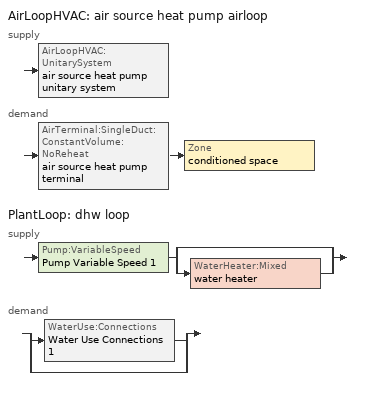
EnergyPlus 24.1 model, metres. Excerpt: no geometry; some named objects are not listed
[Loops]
AirLoopHVAC 'air source heat pump airloop'
 supply: AirLoopHVAC:UnitarySystem 'air source heat pump unitary system'
 demand: AirTerminal:SingleDuct:ConstantVolume:NoReheat 'air source heat pump terminal' > Zone 'conditioned space'
PlantLoop 'dhw loop'
 supply: Pump:VariableSpeed 'Pump Variable Speed 1' > split
  | bypass
  | WaterHeater:Mixed 'water heater'
 demand: split
  | WaterUse:Connections 'Water Use Connections 1'
  | bypass
[ZoneControl:Thermostat]
conditioned space Thermostat: Zone or ZoneList=conditioned space; Control Type Schedule=conditioned space Thermostat Schedule; Control 1=conditioned space temperature setpoint; Temperature Difference Between Cutout And Setpoint {deltaC}=0
[ThermostatSetpoint:DualSetpoint]
conditioned space temperature setpoint: Heating Setpoint Temperature Schedule=heating setpoint; Cooling Setpoint Temperature Schedule=cooling setpoint
[AirTerminal:SingleDuct:ConstantVolume:NoReheat]
air source heat pump terminal: Availability Schedule=Always On Discrete; Maximum Air Flow Rate {m3/s}=1.00383
[Zone equipment]
conditioned space: air source heat pump terminal
[AirLoopHVAC]
air source heat pump airloop: Design Supply Air Flow Rate {m3/s}=1.00383; Design Return Air Flow Fraction of Supply Air Flow=1
[Sizing:System]
air source heat pump airloop: Type of Load to Size On=Sensible; Design Outdoor Air Flow Rate {m3/s}=Autosize; Central Heating Maximum System Air Flow Ratio=0.3; Preheat Design Temperature {C}=7; Preheat Design Humidity Ratio {kgWater/kgDryAir}=0.008; Precool Design Temperature {C}=12.8; Precool Design Humidity Ratio {kgWater/kgDryAir}=0.008; Central Cooling Design Supply Air Temperature {C}=12.8; Central Heating Design Supply Air Temperature {C}=16.7; Type of Zone Sum to Use=NonCoincident; 100% Outdoor Air in Cooling=Yes; 100% Outdoor Air in Heating=Yes; Central Cooling Design Supply Air Humidity Ratio {kgWater/kgDryAir}=0.0085; Central Heating Design Supply Air Humidity Ratio {kgWater/kgDryAir}=0.008; Cooling Supply Air Flow Rate Method=DesignDay; Cooling Supply Air Flow Rate {m3/s}=0; Cooling Supply Air Flow Rate Per Floor Area {m3/s-m2}=0.00996765; Cooling Fraction of Autosized Cooling Supply Air Flow Rate=1; Cooling Supply Air Flow Rate Per Unit Cooling Capacity {m3/s-W}=3.94755e-05; Heating Supply Air Flow Rate Method=DesignDay; Heating Supply Air Flow Rate {m3/s}=0; Heating Supply Air Flow Rate Per Floor Area {m3/s-m2}=0.00996765; Heating Fraction of Autosized Heating Supply Air Flow Rate=1; Heating Fraction of Autosized Cooling Supply Air Flow Rate=1; Heating Supply Air Flow Rate Per Unit Heating Capacity {m3/s-W}=3.15882e-05; System Outdoor Air Method=ZoneSum; Zone Maximum Outdoor Air Fraction=1; Cooling Design Capacity Method=CoolingDesignCapacity; Cooling Design Capacity {W}=Autosize; Cooling Design Capacity Per Floor Area {W/m2}=234.7; Fraction of Autosized Cooling Design Capacity=1; Heating Design Capacity Method=HeatingDesignCapacity; Heating Design Capacity {W}=Autosize; Heating Design Capacity Per Floor Area {W/m2}=157; Fraction of Autosized Heating Design Capacity=1; Central Cooling Capacity Control Method=OnOff; Occupant Diversity=Autosize
[AvailabilityManager:Scheduled]
air source heat pump airloop Availability Manager: Schedule=Always On Discrete
[AirLoopHVAC:UnitarySystem]
air source heat pump unitary system: Control Type=Load; Controlling Zone or Thermostat Location=conditioned space; Dehumidification Control Type=None; Availability Schedule=Always On Discrete; Supply Fan=air source heat pump supply fan; Fan Placement=BlowThrough; Supply Air Fan Operating Mode Schedule=air source heat pump auto fan schedule; Heating Coil=air source heat pump htg coil; DX Heating Coil Sizing Ratio=1; Cooling Coil=air source heat pump clg coil; Use DOAS DX Cooling Coil=No; Minimum Supply Air Temperature {C}=2; Latent Load Control=SensibleOnlyLoadControl; Supplemental Heating Coil=air source heat pump backup htg coil; Cooling Supply Air Flow Rate Method=SupplyAirFlowRate; Cooling Supply Air Flow Rate {m3/s}=1.00383; Heating Supply Air Flow Rate Method=SupplyAirFlowRate; Heating Supply Air Flow Rate {m3/s}=0.880654; No Load Supply Air Flow Rate Method=SupplyAirFlowRate; No Load Supply Air Flow Rate {m3/s}=0; No Load Supply Air Flow Rate Control Set To Low Speed=Yes; Maximum Supply Air Temperature {C}=93.3333; Maximum Outdoor Dry-Bulb Temperature for Supplemental Heater Operation {C}=4.44444; Ancillary On-Cycle Electric Power {W}=0; Ancillary Off-Cycle Electric Power {W}=0
[Fan:SystemModel]
air source heat pump supply fan: Availability Schedule=Always On Discrete; Design Maximum Air Flow Rate {m3/s}=1.00383; Speed Control Method=Discrete; Electric Power Minimum Flow Rate Fraction=0.2; Design Pressure Rise {Pa}=794.58; Motor Efficiency=1; Motor In Air Stream Fraction=1; Design Electric Power Consumption {W}=Autosize; Design Power Sizing Method=TotalEfficiencyAndPressure; Electric Power Per Unit Flow Rate {W/(m3/s)}=840; Electric Power Per Unit Flow Rate Per Unit Pressure {W/((m3/s)-Pa)}=1.66667; Fan Total Efficiency=0.75; Motor Loss Radiative Fraction=0; Number of Speeds=2; Speed Flow Fraction 1=0.87729; Speed Electric Power Fraction 1=0.6752; Speed Flow Fraction 2=1; Speed Electric Power Fraction 2=1
[Coil:Heating:DX:SingleSpeed]
air source heat pump htg coil: Availability Schedule=Always On Discrete; Gross Rated Heating Capacity {W}=20564.2; Gross Rated Heating COP {W/W}=3.776475; Rated Air Flow Rate {m3/s}=1.08415; Rated Supply Fan Power Per Volume Flow Rate 2017 {W/(m3/s)}=773.3; Rated Supply Fan Power Per Volume Flow Rate 2023 {W/(m3/s)}=934.4; Heating Capacity Function of Temperature Curve=Heat-CAP-fT1; Heating Capacity Function of Flow Fraction Curve=Heat-CAP-fFF1; Energy Input Ratio Function of Temperature Curve=Heat-EIR-fT1; Energy Input Ratio Function of Flow Fraction Curve=Heat-EIR-fFF1; Part Load Fraction Correlation Curve=Heat-PLF-fPLR1; Defrost Energy Input Ratio Function of Temperature Curve=Defrosteir; Minimum Outdoor Dry-Bulb Temperature for Compressor Operation {C}=-17.7778; Maximum Outdoor Dry-Bulb Temperature for Defrost Operation {C}=4.44444; Crankcase Heater Capacity {W}=50; Maximum Outdoor Dry-Bulb Temperature for Crankcase Heater Operation {C}=10; Defrost Strategy=ReverseCycle; Defrost Control=Timed; Defrost Time Period Fraction=0.166667; Resistive Defrost Heater Capacity {W}=2000
[Coil:Cooling:DX:SingleSpeed]
air source heat pump clg coil: Availability Schedule=Always On Discrete; Gross Rated Total Cooling Capacity {W}=21540; Gross Rated Sensible Heat Ratio=0.730032; Gross Rated Cooling COP {W/W}=4.3086; Rated Air Flow Rate {m3/s}=1.11265; Rated Evaporator Fan Power Per Volume Flow Rate 2017 {W/(m3/s)}=773.3; Rated Evaporator Fan Power Per Volume Flow Rate 2023 {W/(m3/s)}=934.4; Total Cooling Capacity Function of Temperature Curve=Cool-CAP-fT1; Total Cooling Capacity Function of Flow Fraction Curve=Cool-CAP-fFF1; Energy Input Ratio Function of Temperature Curve=Cool-EIR-fT1; Energy Input Ratio Function of Flow Fraction Curve=Cool-EIR-fFF1; Part Load Fraction Correlation Curve=Cool-PLF-fPLR1; Minimum Outdoor Dry-Bulb Temperature for Compressor Operation {C}=-25; Nominal Time for Condensate Removal to Begin {s}=1000; Ratio of Initial Moisture Evaporation Rate and Steady State Latent Capacity=1.5; Maximum Cycling Rate {cycles/hr}=3; Latent Capacity Time Constant {s}=45; Condenser Type=AirCooled; Evaporative Condenser Effectiveness=0.9; Evaporative Condenser Air Flow Rate {m3/s}=Autosize; Evaporative Condenser Pump Rated Power Consumption {W}=Autosize; Crankcase Heater Capacity {W}=50; Maximum Outdoor Dry-Bulb Temperature for Crankcase Heater Operation {C}=10; Basin Heater Capacity {W/K}=0; Basin Heater Setpoint Temperature {C}=2
[Coil:Heating:Electric]
air source heat pump backup htg coil: Availability Schedule=Always On Discrete; Efficiency=1; Nominal Capacity {W}=17351.9
[PlantLoop]
dhw loop: Fluid Type=Water; Plant Equipment Operation Scheme=dhw loop Operation Schemes; Maximum Loop Temperature {C}=100; Minimum Loop Temperature {C}=0; Maximum Loop Flow Rate {m3/s}=0.01; Minimum Loop Flow Rate {m3/s}=0; Plant Loop Volume {m3}=0.003; Load Distribution Scheme=Optimal; Plant Loop Demand Calculation Scheme=SingleSetpoint; Common Pipe Simulation=None
[Sizing:Plant]
dhw loop: Loop Type=Heating; Design Loop Exit Temperature {C}=52.6667; Loop Design Temperature Difference {deltaC}=5.55556; Sizing Option=NonCoincident; Zone Timesteps in Averaging Window=1; Coincident Sizing Factor Mode=None
[Pump:VariableSpeed]
Pump Variable Speed 1: Design Maximum Flow Rate {m3/s}=0.01; Design Pump Head {Pa}=1; Design Power Consumption {W}=0; Motor Efficiency=1; Fraction of Motor Inefficiencies to Fluid Stream=0; Coefficient 1 of the Part Load Performance Curve=0; Coefficient 2 of the Part Load Performance Curve=1; Coefficient 3 of the Part Load Performance Curve=0; Coefficient 4 of the Part Load Performance Curve=0; Design Minimum Flow Rate {m3/s}=0; Pump Control Type=Intermittent; Skin Loss Radiative Fraction=0.5; Design Power Sizing Method=PowerPerFlowPerPressure; Design Electric Power per Unit Flow Rate {W/(m3/s)}=348701.1; Design Shaft Power per Unit Flow Rate per Unit Head {W/((m3/s)-Pa)}=1.28205; Design Minimum Flow Rate Fraction=0
[WaterHeater:Mixed]
water heater: Tank Volume {m3}=0.170344; Setpoint Temperature Schedule=water heater setpoint; Deadband Temperature Difference {deltaC}=2; Maximum Temperature Limit {C}=99; Heater Control Type=Cycle; Heater Maximum Capacity {W}=5500.06; Heater Minimum Capacity {W}=0; Heater Ignition Minimum Flow Rate {m3/s}=0; Heater Ignition Delay {s}=0; Heater Fuel Type=Electricity; Heater Thermal Efficiency=1; Off Cycle Parasitic Fuel Consumption Rate {W}=0; Off Cycle Parasitic Fuel Type=Electricity; Off Cycle Parasitic Heat Fraction to Tank=0; On Cycle Parasitic Fuel Consumption Rate {W}=0; On Cycle Parasitic Fuel Type=Electricity; On Cycle Parasitic Heat Fraction to Tank=0; Ambient Temperature Indicator=Zone; Ambient Temperature Zone=garage; Off Cycle Loss Coefficient to Ambient Temperature {W/K}=1.16351; Off Cycle Loss Fraction to Zone=1; On Cycle Loss Coefficient to Ambient Temperature {W/K}=1.16351; On Cycle Loss Fraction to Zone=1; Use Side Effectiveness=1; Source Side Effectiveness=1; Use Side Design Flow Rate {m3/s}=Autosize; Source Side Design Flow Rate {m3/s}=Autosize; Indirect Water Heating Recovery Time {hr}=1.5; Source Side Flow Control Mode=IndirectHeatPrimarySetpoint
[WaterHeater:Sizing]
water heater: Design Mode=PeakDraw; Time Storage Can Meet Peak Draw {hr}=0.538503; Time for Tank Recovery {hr}=0; Nominal Tank Volume for Autosizing Plant Connections {m3}=1
[SetpointManager:Scheduled]
Setpoint Manager Scheduled 1: Control Variable=Temperature; Schedule=dhw temp
[WaterUse:Connections]
Water Use Connections 1: Drain Water Heat Exchanger Type=None; Drain Water Heat Exchanger Destination=Plant; Water Use Equipment Name 1=dhw fixtures; Water Use Equipment Name 2=dhw distribution waste; Water Use Equipment Name 3=clothes washer; Water Use Equipment Name 4=dishwasher
[WaterUse:Equipment]
Name | Peak Flow Rate {m3/s} | Flow Rate Fraction Schedule | Target Temperature Schedule
dhw fixtures | 1.36746e-05 | hot_water_fixtures | mixed water temperature schedule
dhw distribution waste | 4.91519e-06 | hot_water_fixtures | mixed water temperature schedule
clothes washer | 1.29151e-06 | hot_water_clothes_washer
dishwasher | 3.50766e-06 | hot_water_dishwasher
[PlantEquipmentOperationSchemes]
dhw loop Operation Schemes: Control Scheme Object Type 1=PlantEquipmentOperation:HeatingLoad; Control Scheme Name 1=dhw loop Heating Operation Scheme; Control Scheme Schedule Name 1=Always On Discrete
[PlantEquipmentOperation:HeatingLoad]
dhw loop Heating Operation Scheme: Load Range Lower Limit 1 {W}=0; Load Range Upper Limit 1 {W}=1000000000; Range Equipment List Name 1=dhw loop Heating Equipment List
[PlantEquipmentList]
dhw loop Heating Equipment List: WaterHeater:Mixed, water heater
[EnergyManagementSystem:GlobalVariable]
air_source_heat_pump_airloop_0_DuctImbalLkExhFanEquivCond
air_source_heat_pump_airloop_0_DuctImbalLkExhFanEquivDZ
air_source_heat_pump_airloop_0_DuctImbalLkSupFanEquivCond
air_source_heat_pump_airloop_0_DuctImbalLkSupFanEquivDZ
air_source_heat_pump_airloop_0_DZ_T
air_source_heat_pump_airloop_0_DZ_W
air_source_heat_pump_airloop_0_RetCondToDZ
air_source_heat_pump_airloop_0_RetCondToRP
air_source_heat_pump_airloop_0_RetLatLkToRP
air_source_heat_pump_airloop_0_RetSensLkToRP
air_source_heat_pump_airloop_0_SupCondToDZ
air_source_heat_pump_airloop_0_SupCondToLv
air_source_heat_pump_airloop_0_SupLatLkToCond
air_source_heat_pump_airloop_0_SupLatLkToDZ
air_source_heat_pump_airloop_0_SupSensLkToCond
air_source_heat_pump_airloop_0_SupSensLkToDZ
air_source_heat_pump_airloop_0_ZoneMixCondToDZ
air_source_heat_pump_airloop_0_ZoneMixDZToCond
air_source_heat_pump_airloop_AH_MFR
air_source_heat_pump_airloop_AH_Tout
air_source_heat_pump_airloop_AH_VFR
air_source_heat_pump_airloop_AH_Wout
air_source_heat_pump_airloop_Fan_RTF
air_source_heat_pump_airloop_RA_T
air_source_heat_pump_airloop_Ra_W
infil_program_Qfan
infil_program_Qinf
natural_vent_program_Qnv
natural_vent_program_Qwhf
[EnergyManagementSystem:InternalVariable]
air_source_heat_pump_airloop_max_sup_fan_mfr: Internal Data Index Key=air source heat pump supply fan; Internal Data Type=Fan Maximum Mass Flow Rate
[EnergyManagementSystem:Sensor]
Name | Output:Variable or Output:Meter Index Key | Output:Variable or Output:Meter
air_source_heat_pump_airloop_AH_MFR_s | Node 6 | System Node Mass Flow Rate
air_source_heat_pump_airloop_AH_Tout_s | Node 6 | System Node Temperature
air_source_heat_pump_airloop_AH_VFR_s | Node 6 | System Node Current Density Volume Flow Rate
air_source_heat_pump_airloop_AH_Wout_s | Node 6 | System Node Humidity Ratio
air_source_heat_pump_airloop_Fan_RTF_s | air source heat pump supply fan | Fan Runtime Fraction Speed 1
air_source_heat_pump_airloop_Fan_RTF_s_1 | air source heat pump supply fan | Fan Runtime Fraction Speed 2
air_source_heat_pump_airloop_RA_T_s | Node 9 | System Node Temperature
air_source_heat_pump_airloop_Ra_W_s | Node 9 | System Node Humidity Ratio
air_source_heat_pump_backup_htg_coil_s | air source heat pump backup htg coil | Heating Coil Heating Energy
air_source_heat_pump_clg_coil_s | air source heat pump clg coil | Cooling Coil Total Cooling Energy
air_source_heat_pump_htg_coil_s | air source heat pump htg coil | Heating Coil Heating Energy
air_source_heat_pump_supply_fan_s | air source heat pump supply fan | Fan Electricity Energy
clg_load_cond |  | Cooling:EnergyTransfer:Zone:CONDITIONED SPACE
clg_load_duct |  | Cooling:EnergyTransfer:Zone:AIR SOURCE HEAT PUMP AIRLOOP RET AIR ZONE
clg_sp_s | cooling setpoint | Schedule Value
clothes_dryer_exhaust_0_sch_s | clothes_dryer | Schedule Value
conditioned_space_clg_unmet_s | conditioned space | Zone Cooling Setpoint Not Met Time
conditioned_space_htg_unmet_s | conditioned space | Zone Heating Setpoint Not Met Time
cool_season | cooling season schedule | Schedule Value
fridge_tin_s; tin_s | conditioned space | Zone Mean Air Temperature
htg_load_cond |  | Heating:EnergyTransfer:Zone:CONDITIONED SPACE
htg_load_duct |  | Heating:EnergyTransfer:Zone:AIR SOURCE HEAT PUMP AIRLOOP RET AIR ZONE
htg_sp_s | heating setpoint | Schedule Value
mech_vent_bath_fan_0_sch_s | mech vent bath fan 0 schedule | Schedule Value
mech_vent_range_fan_0_sch_s | mech vent range fan 0 schedule | Schedule Value
natural_vent_s | natural vent schedule | Schedule Value
out_pb_s |  | Site Outdoor Air Barometric Pressure
out_wt_s |  | Site Outdoor Air Humidity Ratio
site_vw_s |  | Site Wind Speed
tout_s | conditioned space | Zone Outdoor Air Drybulb Temperature
water_heater_energy | water heater | Water Heater Electricity Rate
water_heater_off_cycle_parasitic | water heater | Water Heater Off Cycle Parasitic Electricity Rate
water_heater_on_cycle_parasitic | water heater | Water Heater On Cycle Parasitic Electricity Rate
win_s | conditioned space | Zone Air Humidity Ratio
[EnergyManagementSystem:Actuator]
Name | Actuated Component Unique | Actuated Component Type | Actuated Component Control Type
air_source_heat_pump_airloop_0_RetCondToDZ_equip_act | air_source_heat_pump_airloop_0_RetCondToDZ equip | OtherEquipment | Power Level
air_source_heat_pump_airloop_0_RetCondToRP_equip_act | air_source_heat_pump_airloop_0_RetCondToRP equip | OtherEquipment | Power Level
air_source_heat_pump_airloop_0_RetLatLkToRP_equip_act | air_source_heat_pump_airloop_0_RetLatLkToRP equip | OtherEquipment | Power Level
air_source_heat_pump_airloop_0_RetSensLkToRP_equip_act | air_source_heat_pump_airloop_0_RetSensLkToRP equip | OtherEquipment | Power Level
air_source_heat_pump_airloop_0_SupCondToDZ_equip_act | air_source_heat_pump_airloop_0_SupCondToDZ equip | OtherEquipment | Power Level
air_source_heat_pump_airloop_0_SupCondToLv_equip_act | air_source_heat_pump_airloop_0_SupCondToLv equip | OtherEquipment | Power Level
air_source_heat_pump_airloop_0_SupLatLkToCond_equip_act | air_source_heat_pump_airloop_0_SupLatLkToCond equip | OtherEquipment | Power Level
air_source_heat_pump_airloop_0_SupLatLkToDZ_equip_act | air_source_heat_pump_airloop_0_SupLatLkToDZ equip | OtherEquipment | Power Level
air_source_heat_pump_airloop_0_SupSensLkToCond_equip_act | air_source_heat_pump_airloop_0_SupSensLkToCond equip | OtherEquipment | Power Level
air_source_heat_pump_airloop_0_SupSensLkToDZ_equip_act | air_source_heat_pump_airloop_0_SupSensLkToDZ equip | OtherEquipment | Power Level
air_source_heat_pump_airloop_0_ZoneMixCondToDZ_mix_act | air_source_heat_pump_airloop_0_ZoneMixCondToDZ mix | ZoneMixing | Air Exchange Flow Rate
air_source_heat_pump_airloop_0_ZoneMixDZToCond_mix_act | air_source_heat_pump_airloop_0_ZoneMixDZToCond mix | ZoneMixing | Air Exchange Flow Rate
attic_vented_1_duct_leakage_imbalance_infil_flow_act | attic_vented 1 duct leakage imbalance infil flow | Zone Infiltration | Air Exchange Flow Rate
fridge_schedule_act | fridge schedule | Schedule:Constant | Schedule Value
infil_flow_act | infil flow | Zone Infiltration | Air Exchange Flow Rate
mech_vent_house_fan_cfis_act | mech vent house fan cfis | ElectricEquipment | Electricity Rate
mech_vent_house_fan_latent_load_equip_act | mech vent house fan latent load equip | OtherEquipment | Power Level
mech_vent_house_fan_sensible_load_equip_act | mech vent house fan sensible load equip | OtherEquipment | Power Level
natural_vent_flow_act | natural vent flow | Zone Infiltration | Air Exchange Flow Rate
water_heater_ec_adj_act | water heater energy adjustment1 | OtherEquipment | Power Level
whole_house_fan_act | whole house fan | ElectricEquipment | Electricity Rate
whole_house_fan_flow_act | whole house fan flow | Zone Infiltration | Air Exchange Flow Rate
whole_house_fan_mix_act | whole house fan mix | ZoneMixing | Air Exchange Flow Rate
[EnergyManagementSystem:Program]
air_source_heat_pump_airloop_0_duct_program: Set air_source_heat_pump_airloop_AH_MFR = air_source_heat_pump_airloop_AH_MFR_s; Set air_source_heat_pump_airloop_Fan_RTF = 0; Set air_source_heat_pump_airloop_Fan_RTF = air_source_heat_pump_airloop_Fan_RTF + air_source_heat_pump_airloop_Fan_RTF_s; Set air_source_heat_pump_airloop_Fan_RTF = air_source_heat_pump_airloop_Fan_RTF + air_source_heat_pump_airloop_Fan_RTF_s_1; Set air_source_heat_pump_airloop_AH_VFR = air_source_heat_pump_airloop_AH_VFR_s; Set air_source_heat_pump_airloop_AH_Tout = air_source_heat_pump_airloop_AH_Tout_s; Set air_source_heat_pump_airloop_AH_Wout = air_source_heat_pump_airloop_AH_Wout_s; Set air_source_heat_pump_airloop_RA_T = air_source_heat_pump_airloop_RA_T_s; Set air_source_heat_pump_airloop_Ra_W = air_source_heat_pump_airloop_Ra_W_s; Set air_source_heat_pump_airloop_0_DZ_T = air_source_heat_pump_airloop_0_DZ_T_s; Set air_source_heat_pump_airloop_0_DZ_W = air_source_heat_pump_airloop_0_DZ_W_s; Run air_source_heat_pump_airloop_0_duct_subroutine; Set air_source_heat_pump_airloop_0_SupSensLkToCond_equip_act = air_source_heat_pump_airloop_0_SupSensLkToCond; Set air_source_heat_pump_airloop_0_SupLatLkToCond_equip_act = air_source_heat_pump_airloop_0_SupLatLkToCond; Set air_source_heat_pump_airloop_0_SupCondToLv_equip_act = air_source_heat_pump_airloop_0_SupCondToLv; Set air_source_heat_pump_airloop_0_RetSensLkToRP_equip_act = air_source_heat_pump_airloop_0_RetSensLkToRP; Set air_source_heat_pump_airloop_0_RetLatLkToRP_equip_act = air_source_heat_pump_airloop_0_RetLatLkToRP; Set air_source_heat_pump_airloop_0_RetCondToRP_equip_act = air_source_heat_pump_airloop_0_RetCondToRP; Set air_source_heat_pump_airloop_0_RetCondToDZ_equip_act = air_source_heat_pump_airloop_0_RetCondToDZ; Set air_source_heat_pump_airloop_0_SupCondToDZ_equip_act = air_source_heat_pump_airloop_0_SupCondToDZ; Set air_source_heat_pump_airloop_0_SupSensLkToDZ_equip_act = air_source_heat_pump_airloop_0_SupSensLkToDZ; Set air_source_heat_pump_airloop_0_SupLatLkToDZ_equip_act = air_source_heat_pump_airloop_0_SupLatLkToDZ; Set air_source_heat_pump_airloop_0_ZoneMixDZToCond_mix_act = air_source_heat_pump_airloop_0_ZoneMixDZToCond; Set air_source_heat_pump_airloop_0_ZoneMixCondToDZ_mix_act = air_source_heat_pump_airloop_0_ZoneMixCondToDZ
air_source_heat_pump_supply_fan_disaggregate_program: Set air_source_heat_pump_supply_fan_clg = 0; Set air_source_heat_pump_supply_fan_primary_htg = 0; Set air_source_heat_pump_supply_fan_backup_htg = 0; If air_source_heat_pump_clg_coil_s > 0; Set air_source_heat_pump_supply_fan_clg = air_source_heat_pump_supply_fan_s; ElseIf air_source_heat_pump_htg_coil_s > 0 && (air_source_heat_pump_backup_htg_coil_s > 0); Set air_source_heat_pump_supply_fan_primary_htg = air_source_heat_pump_supply_fan_s * air_source_heat_pump_htg_coil_s / (air_source_heat_pump_htg_coil_s + air_source_heat_pump_backup_htg_coil_s); Set air_source_heat_pump_supply_fan_backup_htg = air_source_heat_pump_supply_fan_s * air_source_heat_pump_backup_htg_coil_s / (air_source_heat_pump_htg_coil_s + air_source_heat_pump_backup_htg_coil_s); ElseIf air_source_heat_pump_htg_coil_s > 0; Set air_source_heat_pump_supply_fan_primary_htg = air_source_heat_pump_supply_fan_s; Else; Set air_source_heat_pump_supply_fan_backup_htg = air_source_heat_pump_supply_fan_s; EndIf
attic_vented_1_duct_leakage_imbalance_infil_program: Set Qducts = 0; Set Qducts = Qducts - air_source_heat_pump_airloop_0_DuctImbalLkSupFanEquivDZ; Set Qducts = Qducts + air_source_heat_pump_airloop_0_DuctImbalLkExhFanEquivDZ; Set attic_vented_1_duct_leakage_imbalance_infil_flow_act = (@Abs(Qducts))
fridge_schedule_program: Set Tin = fridge_tin_s*(9.0/5.0)+32.0; Set fridge_schedule_act = 0; If (Hour == 0); Set fridge_schedule_act = (-0.487+0.019*Tin); ElseIf (Hour == 1); Set fridge_schedule_act = (-0.34+0.016*Tin); ElseIf (Hour == 2); Set fridge_schedule_act = (-0.37+0.017*Tin); ElseIf (Hour == 3); Set fridge_schedule_act = (-0.361+0.016*Tin); ElseIf (Hour == 4); Set fridge_schedule_act = (-0.515+0.018*Tin); ElseIf (Hour == 5); Set fridge_schedule_act = (-0.684+0.021*Tin); ElseIf (Hour == 6); Set fridge_schedule_act = (-0.471+0.019*Tin); ElseIf (Hour == 7); Set fridge_schedule_act = (-0.159+0.015*Tin); ElseIf (Hour == 8); Set fridge_schedule_act = (-0.079+0.015*Tin); ElseIf (Hour == 9); Set fridge_schedule_act = (-0.417+0.019*Tin); ElseIf (Hour == 10); Set fridge_schedule_act = (-0.411+0.018*Tin); ElseIf (Hour == 11); Set fridge_schedule_act = (-0.386+0.018*Tin); ElseIf (Hour == 12); Set fridge_schedule_act = (-0.24+0.016*Tin); ElseIf (Hour == 13); Set fridge_schedule_act = (-0.314+0.017*Tin); ElseIf (Hour == 14); Set fridge_schedule_act = (-0.16+0.015*Tin); ElseIf (Hour == 15); Set fridge_schedule_act = (-0.121+0.015*Tin); ElseIf (Hour == 16); Set fridge_schedule_act = (-0.469+0.02*Tin); ElseIf (Hour == 17); Set fridge_schedule_act = (-0.412+0.02*Tin); ElseIf (Hour == 18); Set fridge_schedule_act = (-0.091+0.017*Tin); ElseIf (Hour == 19); Set fridge_schedule_act = (0.077+0.014*Tin); ElseIf (Hour == 20); Set fridge_schedule_act = (-0.118+0.016*Tin); ElseIf (Hour == 21); Set fridge_schedule_act = (-0.247+0.017*Tin); ElseIf (Hour == 22); Set fridge_schedule_act = (-0.445+0.019*Tin); ElseIf (Hour == 23); Set fridge_schedule_act = (-0.544+0.02*Tin); EndIf
infil_program: Set p_m = 0.14; Set p_s = 0.22; Set s_m = 270; Set s_s = 370; Set z_m = 9.99744; Set z_s = 4.8768; Set f_t = (((s_m/z_m)^p_m)*((z_s/s_s)^p_s)); Set Tdiff = tin_s-tout_s; Set dT = @Abs Tdiff; Set c = 0.1615; Set Cs = 0.0883; Set Cw = 0.1615; Set n = 0.65; Set sft = (f_t*0.5); Set temp1 = ((c*Cw)*((sft*site_vw_s)^(2*n)))^2; Set Qinf = (((c*Cs*(dT^n))^2)+temp1)^0.5; Set Qinf = (@Max Qinf 0); Set mech_vent_house_fan_sensible_load_equip_act = 0.0; Set mech_vent_house_fan_latent_load_equip_act = 0.0; Set OASupInPb = out_pb_s; Set OASupInTemp = tout_s; Set OASupInW = out_wt_s; Set OASupRho = (@RhoAirFnPbTdbW OASupInPb OASupInTemp OASupInW); Set OASupCp = (@CpAirFnW OASupInW); Set OASupInEnth = (@HFnTdbW OASupInTemp OASupInW); Set ZoneTemp = tin_s; Set ZoneW = win_s; Set ZoneCp = (@CpAirFnW ZoneW); Set ZoneAirEnth = (@HFnTdbW ZoneTemp ZoneW); Set mech_vent_house_fan_cfis_act = 0.0; Set QWHV_cfis_sup = 0.0; Set QWHV_cfis_suppl_sup = 0.0; Set QWHV_cfis_suppl_exh = 0.0; Set Qrange = 0; Set Qrange = Qrange + 0.04719 * mech_vent_range_fan_0_sch_s; Set Qbath = 0; Set Qbath = Qbath + 0.04719 * mech_vent_bath_fan_0_sch_s; Set Qdryer = 0; Set Qdryer = Qdryer + 0.07639 * clothes_dryer_exhaust_0_sch_s; Set QWHV_sup = 0.0; Set QWHV_exh = 0.0; Set Qsupply = QWHV_sup + QWHV_cfis_sup + QWHV_cfis_suppl_sup; Set Qexhaust = Qrange + Qbath + Qdryer + QWHV_exh + QWHV_cfis_suppl_exh; Set Qfan = (@Max Qexhaust Qsupply); Set Qducts = 0; Set Qducts = Qducts - air_source_heat_pump_airloop_0_DuctImbalLkSupFanEquivCond; Set Qducts = Qducts + air_source_heat_pump_airloop_0_DuctImbalLkExhFanEquivCond; If Qducts < 0; Set Qsupply = Qsupply - Qducts; Else; Set Qexhaust = Qexhaust + Qducts; EndIf; Set Qfan_with_ducts = (@Max Qexhaust Qsupply); Set Qimb = (@Abs (Qsupply - Qexhaust)); If Qinf + Qimb > 0; Set Qtot = Qfan_with_ducts + (Qinf^2) / (Qinf + Qimb); Else; Set Qtot = Qfan_with_ducts; EndIf; Set Qinf_adj = Qtot - Qfan; Set infil_flow_act = Qinf_adj; Set infil_program_Qinf = Qinf_adj; Set infil_program_Qfan = Qfan; Set Qload = Qfan; Set Effectiveness_Sens = 0.0; Set Effectiveness_Lat = 0.0; Set Fan_MFR = Qload * OASupRho; Set ZoneInEnth = OASupInEnth; Set ZoneInTemp = OASupInTemp; Set FanTotalToCond = Fan_MFR * (ZoneInEnth - ZoneAirEnth); Set FanSensToCond = Fan_MFR * ZoneCp * (ZoneInTemp - ZoneTemp); Set FanLatToCond = FanTotalToCond - FanSensToCond; Set mech_vent_house_fan_sensible_load_equip_act = mech_vent_house_fan_sensible_load_equip_act + FanSensToCond; Set mech_vent_house_fan_latent_load_equip_act = mech_vent_house_fan_latent_load_equip_act + FanLatToCond
natural_vent_program: Set Tin = tin_s; Set Tout = tout_s; Set Wout = out_wt_s; Set Pbar = out_pb_s; Set Phiout = (@RhFnTdbWPb Tout Wout Pbar); Set MaxHR = 0.0115; Set Tnvsp = (htg_sp_s + clg_sp_s) / 2; Set NVavail = natural_vent_s; Set ClgSsnAvail = cool_season; Set Qnv = 0; Set Qwhf = 0; Set whole_house_fan_mix_act = 0; Set whole_house_fan_act = 0; If ((Wout < MaxHR) && (Tin > Tout) && (Tin > Tnvsp) && (ClgSsnAvail > 0)); Set WHF_Flow = 0; Set Adj = (Tin-Tnvsp)/(Tin-Tout); Set Adj = (@Min Adj 1); Set Adj = (@Max Adj 0); If (WHF_Flow > 0); Set Qwhf = WHF_Flow*Adj; Set whole_house_fan_mix_act = WHF_Flow*Adj; Set WHF_W = 0; Set whole_house_fan_act = WHF_W*Adj; ElseIf (NVavail > 0); Set NVArea = 9445.061884032002; Set Cs = 0.00017937135914540493; Set Cw = 8.70903777141566e-05; Set Tdiff = Tin-Tout; Set dT = (@Abs Tdiff); Set Vwind = site_vw_s; Set SGNV = NVArea*Adj*((((Cs*dT)+(Cw*(Vwind^2)))^0.5)/1000); Set MaxNV = 2.7423292766208007; Set Qnv = (@Min SGNV MaxNV); EndIf; EndIf; Set natural_vent_flow_act = Qnv; Set whole_house_fan_flow_act = Qwhf; Set natural_vent_program_Qnv = Qnv; Set natural_vent_program_Qwhf = Qwhf
total_airflows_program: Set total_infil_flow_rate = 0; Set total_mechvent_flow_rate = 0; Set total_natvent_flow_rate = 0; Set total_whf_flow_rate = 0; Set total_infil_flow_rate = total_infil_flow_rate + (infil_program_Qinf * 1); Set total_mechvent_flow_rate = total_mechvent_flow_rate + (infil_program_Qfan * 1); Set total_natvent_flow_rate = total_natvent_flow_rate + (natural_vent_program_Qnv * 1); Set total_whf_flow_rate = total_whf_flow_rate + (natural_vent_program_Qwhf * 1)
total_loads_program: Set loads_htg_tot = 0; Set loads_clg_tot = 0; If htg_load_cond > 0; Set loads_htg_tot = loads_htg_tot + (htg_load_cond - clg_load_cond) * 1.0; Set loads_htg_tot = loads_htg_tot + (htg_load_duct - clg_load_duct) * 1.0; EndIf; Set loads_htg_tot = (@Max loads_htg_tot 0); If clg_load_cond > 0; Set loads_clg_tot = loads_clg_tot + (clg_load_cond - htg_load_cond) * 1.0; Set loads_clg_tot = loads_clg_tot + (clg_load_duct - htg_load_duct) * 1.0; EndIf; Set loads_clg_tot = (@Max loads_clg_tot 0)
unmet_hours_program: Set htg_unmet_hours = 0; Set clg_unmet_hours = 0; Set unit_htg_unmet_hours = 0; If ((DayOfYear >= 305) || (DayOfYear <= 151)); Set unit_htg_unmet_hours = unit_htg_unmet_hours + conditioned_space_htg_unmet_s; If unit_htg_unmet_hours > htg_unmet_hours; Set htg_unmet_hours = unit_htg_unmet_hours; EndIf; EndIf; Set unit_clg_unmet_hours = 0; If ((DayOfYear >= 91) && (DayOfYear <= 334)); Set unit_clg_unmet_hours = unit_clg_unmet_hours + conditioned_space_clg_unmet_s; If unit_clg_unmet_hours > clg_unmet_hours; Set clg_unmet_hours = unit_clg_unmet_hours; EndIf; EndIf
water_heater_EC_adj: If WarmupFlag == 0; Set dhw_e_cons = water_heater_energy + water_heater_on_cycle_parasitic + water_heater_off_cycle_parasitic; Set water_heater_ec_adj_act = 0.0 * dhw_e_cons / 1; EndIf
[EnergyManagementSystem:Subroutine]
air_source_heat_pump_airloop_0_duct_subroutine: Set AH_MFR = air_source_heat_pump_airloop_AH_MFR / 1; If AH_MFR > 0; Set AH_Tout = air_source_heat_pump_airloop_AH_Tout; Set AH_Wout = air_source_heat_pump_airloop_AH_Wout; Set RA_T = air_source_heat_pump_airloop_RA_T; Set RA_W = air_source_heat_pump_airloop_Ra_W; Set Fan_RTF = air_source_heat_pump_airloop_Fan_RTF; Set DZ_T = air_source_heat_pump_airloop_0_DZ_T; Set DZ_W = air_source_heat_pump_airloop_0_DZ_W; Set AH_VFR = air_source_heat_pump_airloop_AH_VFR / 1; Set h_SA = (@HFnTdbW AH_Tout AH_Wout); Set h_RA = (@HFnTdbW RA_T RA_W); Set h_fg = (@HfgAirFnWTdb AH_Wout AH_Tout); Set h_DZ = (@HFnTdbW DZ_T DZ_W); Set air_cp = 1006.0; Set f_sup = 0.2; Set f_ret = 0.1; Set sup_lk_mfr = f_sup * AH_MFR; Set ret_lk_mfr = f_ret * AH_MFR; Set SupTotLkToCond = sup_lk_mfr*(h_RA - h_SA); Set SupLatLkToCond = sup_lk_mfr*h_fg*(RA_W-AH_Wout); Set SupSensLkToCond = SupTotLkToCond-SupLatLkToCond; Set supply_ua = 33.539; Set eTm = 0-((Fan_RTF/(AH_MFR*air_cp))*supply_ua); Set t_sup = DZ_T+((AH_Tout-DZ_T)*(@Exp eTm)); Set SupCondToCond = AH_MFR*air_cp*(t_sup-AH_Tout); Set SupCondToDZ = 0-SupCondToCond; Set return_ua = 9.579; Set eTm = 0-((Fan_RTF/(AH_MFR*air_cp))*return_ua); Set t_ret = DZ_T+((RA_T-DZ_T)*(@Exp eTm)); Set RetCondToRP = AH_MFR*air_cp*(t_ret-RA_T); Set RetCondToDZ = 0-RetCondToRP; Set RetLatLkToRP = 0; Set RetSensLkToRP = ret_lk_mfr*air_cp*(DZ_T-RA_T); Set SupTotLkToDZ = sup_lk_mfr*(h_SA-h_DZ); Set SupLatLkToDZ = sup_lk_mfr*h_fg*(AH_Wout-DZ_W); Set SupSensLkToDZ = SupTotLkToDZ-SupLatLkToDZ; Set FracOutsideToCond = 1.0; Set FracOutsideToDZ = 0.0; Set FracCondToOutside = 0.0; Set FracDZToOutside = 1.0; Set FracDZToCond = 0.0; Set FracCondToDZ = 0.0; Set lk_imbal_vfr = @ABS(f_sup - f_ret) * AH_VFR; Set ImbalLkCondToDZ = lk_imbal_vfr * FracCondToDZ; Set ImbalLkDZToCond = lk_imbal_vfr * FracDZToCond; Set ImbalLkOutsideToCond = lk_imbal_vfr * FracOutsideToCond; Set ImbalLkOutsideToDZ = lk_imbal_vfr * FracOutsideToDZ; Set ImbalLkCondToOutside = lk_imbal_vfr * FracCondToOutside; Set ImbalLkDZToOutside = lk_imbal_vfr * FracDZToOutside; Else; Set SupLatLkToCond = 0; Set SupSensLkToCond = 0; Set SupCondToCond = 0; Set RetCondToRP = 0; Set RetLatLkToRP = 0; Set RetSensLkToRP = 0; Set RetCondToDZ = 0; Set SupCondToDZ = 0; Set SupLatLkToDZ = 0; Set SupSensLkToDZ = 0; Set ImbalLkCondToDZ = 0; Set ImbalLkDZToCond = 0; Set ImbalLkOutsideToCond = 0; Set ImbalLkOutsideToDZ = 0; Set ImbalLkCondToOutside = 0; Set ImbalLkDZToOutside = 0; EndIf; Set air_source_heat_pump_airloop_0_SupLatLkToCond = SupLatLkToCond; Set air_source_heat_pump_airloop_0_SupSensLkToCond = SupSensLkToCond; Set air_source_heat_pump_airloop_0_SupCondToLv = SupCondToCond; Set air_source_heat_pump_airloop_0_RetCondToRP = RetCondToRP; Set air_source_heat_pump_airloop_0_RetLatLkToRP = RetLatLkToRP; Set air_source_heat_pump_airloop_0_RetSensLkToRP = RetSensLkToRP; Set air_source_heat_pump_airloop_0_RetCondToDZ = RetCondToDZ; Set air_source_heat_pump_airloop_0_SupCondToDZ = SupCondToDZ; Set air_source_heat_pump_airloop_0_SupLatLkToDZ = SupLatLkToDZ; Set air_source_heat_pump_airloop_0_SupSensLkToDZ = SupSensLkToDZ; Set air_source_heat_pump_airloop_0_ZoneMixCondToDZ = ImbalLkCondToDZ; Set air_source_heat_pump_airloop_0_ZoneMixDZToCond = ImbalLkDZToCond; Set air_source_heat_pump_airloop_0_DuctImbalLkSupFanEquivCond = ImbalLkCondToOutside; Set air_source_heat_pump_airloop_0_DuctImbalLkExhFanEquivCond = ImbalLkOutsideToCond; Set air_source_heat_pump_airloop_0_DuctImbalLkSupFanEquivDZ = ImbalLkDZToOutside; Set air_source_heat_pump_airloop_0_DuctImbalLkExhFanEquivDZ = ImbalLkOutsideToDZ
[EnergyManagementSystem:ProgramCallingManager]
air source heat pump supply fan disaggregate program calling manager: EndOfSystemTimestepBeforeHVACReporting; air_source_heat_pump_supply_fan_disaggregate_program
air_source_heat_pump_airloop_0_duct_program calling manager: EndOfSystemTimestepAfterHVACReporting; air_source_heat_pump_airloop_0_duct_program
attic_vented_1_duct_leakage_imbalance_infil_program calling manager: BeginZoneTimestepAfterInitHeatBalance; attic_vented_1_duct_leakage_imbalance_infil_program
fridge schedule program calling manager: BeginZoneTimestepAfterInitHeatBalance; fridge_schedule_program
infil_program calling manager: BeginZoneTimestepAfterInitHeatBalance; infil_program
natural_vent_program calling manager: BeginZoneTimestepAfterInitHeatBalance; natural_vent_program
total_airflows_program calling manager: EndOfZoneTimestepAfterZoneReporting; total_airflows_program
total_loads_program calling manager: EndOfZoneTimestepAfterZoneReporting; total_loads_program
unmet_hours_program calling manager: EndOfZoneTimestepBeforeZoneReporting; unmet_hours_program
water heater EC_adj ProgramManager: EndOfSystemTimestepBeforeHVACReporting; water_heater_EC_adj
[EnergyManagementSystem:OutputVariable]
Name | EMS Variable | Type of Data in Variable | Update Frequency | EMS Program or Subroutine | Units
air source heat pump supply fan disaggregate clg | air_source_heat_pump_supply_fan_clg | Summed | SystemTimestep | air_source_heat_pump_supply_fan_disaggregate_program | J
air source heat pump supply fan disaggregate htg backup | air_source_heat_pump_supply_fan_backup_htg | Summed | SystemTimestep | air_source_heat_pump_supply_fan_disaggregate_program | J
air source heat pump supply fan disaggregate htg primary | air_source_heat_pump_supply_fan_primary_htg | Summed | SystemTimestep | air_source_heat_pump_supply_fan_disaggregate_program | J
loads_htg_tot_peakload_outvar; loads_htg_tot_annual_outvar; loads_htg_tot_timeseries_outvar | loads_htg_tot | Summed | ZoneTimestep | total_loads_program | J
loads_clg_tot_peakload_outvar; loads_clg_tot_annual_outvar; loads_clg_tot_timeseries_outvar | loads_clg_tot | Summed | ZoneTimestep | total_loads_program | J
htg_unmet_hours_annual_outvar; htg_unmet_hours_timeseries_outvar | htg_unmet_hours | Summed | ZoneTimestep | unmet_hours_program | hr
clg_unmet_hours_annual_outvar; clg_unmet_hours_timeseries_outvar | clg_unmet_hours | Summed | ZoneTimestep | unmet_hours_program | hr
total_infil_flow_rate_timeseries_outvar | total_infil_flow_rate | Averaged | ZoneTimestep | total_airflows_program | m^3/s
total_mechvent_flow_rate_timeseries_outvar | total_mechvent_flow_rate | Averaged | ZoneTimestep | total_airflows_program | m^3/s
total_natvent_flow_rate_timeseries_outvar | total_natvent_flow_rate | Averaged | ZoneTimestep | total_airflows_program | m^3/s
total_whf_flow_rate_timeseries_outvar | total_whf_flow_rate | Averaged | ZoneTimestep | total_airflows_program | m^3/s
[Schedule:Constant]
Name | Hourly Value
Always On Discrete | 1
fridge schedule; air source heat pump auto fan schedule | 0
dhw temp; water heater setpoint | 52.6667
mixed water temperature schedule | 40.5556
[Schedule:Day:Interval]
mech vent bath fan 0 schedule allday1: No, 22:00, 0, 23:00, 1, 24:00, 0
mech vent bath fan 0 schedule default day; mech vent range fan 0 schedule default day; heating setpoint default day; cooling setpoint default day; cooling season schedule allday1; cooling season schedule allday12; cooling season schedule default day; natural vent schedule default day: No, 24:00, 0
mech vent range fan 0 schedule allday1: No, 17:00, 0, 18:00, 1, 24:00, 0
heating setpoint allday1: No, 24:00, 21.1111
cooling setpoint allday1: No, 24:00, 24.4444
cooling season schedule allday4; natural vent schedule avail day: No, 24:00, 1
[Schedule:Week:Daily]
mech vent bath fan 0 schedule Week Rule - Jan1-Dec31: mech vent bath fan 0 schedule allday1, mech vent bath fan 0 schedule allday1, mech vent bath fan 0 schedule allday1, mech vent bath fan 0 schedule allday1, mech vent bath fan 0 schedule allday1, mech vent bath fan 0 schedule allday1, mech vent bath fan 0 schedule allday1, mech vent bath fan 0 schedule default day, mech vent bath fan 0 schedule default day, mech vent bath fan 0 schedule default day, mech vent bath fan 0 schedule default day, mech vent bath fan 0 schedule default day
mech vent range fan 0 schedule Week Rule - Jan1-Dec31: mech vent range fan 0 schedule allday1, mech vent range fan 0 schedule allday1, mech vent range fan 0 schedule allday1, mech vent range fan 0 schedule allday1, mech vent range fan 0 schedule allday1, mech vent range fan 0 schedule allday1, mech vent range fan 0 schedule allday1, mech vent range fan 0 schedule default day, mech vent range fan 0 schedule default day, mech vent range fan 0 schedule default day, mech vent range fan 0 schedule default day, mech vent range fan 0 schedule default day
heating setpoint Week Rule - Jan1-Dec31: heating setpoint allday1, heating setpoint allday1, heating setpoint allday1, heating setpoint allday1, heating setpoint allday1, heating setpoint allday1, heating setpoint allday1, heating setpoint default day, heating setpoint default day, heating setpoint default day, heating setpoint default day, heating setpoint default day
cooling setpoint Week Rule - Jan1-Dec31: cooling setpoint allday1, cooling setpoint allday1, cooling setpoint allday1, cooling setpoint allday1, cooling setpoint allday1, cooling setpoint allday1, cooling setpoint allday1, cooling setpoint default day, cooling setpoint default day, cooling setpoint default day, cooling setpoint default day, cooling setpoint default day
cooling season schedule Week Rule - Jan1-Mar31: cooling season schedule allday1, cooling season schedule allday1, cooling season schedule allday1, cooling season schedule allday1, cooling season schedule allday1, cooling season schedule allday1, cooling season schedule allday1, cooling season schedule default day, cooling season schedule default day, cooling season schedule default day, cooling season schedule default day, cooling season schedule default day
cooling season schedule Week Rule - Apr1-Nov24: cooling season schedule allday4, cooling season schedule allday4, cooling season schedule allday4, cooling season schedule allday4, cooling season schedule allday4, cooling season schedule allday4, cooling season schedule allday4, cooling season schedule default day, cooling season schedule default day, cooling season schedule default day, cooling season schedule default day, cooling season schedule default day
cooling season schedule Week Rule - Nov25-Dec1: cooling season schedule allday4, cooling season schedule allday4, cooling season schedule allday4, cooling season schedule allday4, cooling season schedule allday4, cooling season schedule allday4, cooling season schedule allday12, cooling season schedule default day, cooling season schedule default day, cooling season schedule default day, cooling season schedule default day, cooling season schedule default day
cooling season schedule Week Rule - Dec2-Dec31: cooling season schedule allday12, cooling season schedule allday12, cooling season schedule allday12, cooling season schedule allday12, cooling season schedule allday12, cooling season schedule allday12, cooling season schedule allday12, cooling season schedule default day, cooling season schedule default day, cooling season schedule default day, cooling season schedule default day, cooling season schedule default day
natural vent schedule Week Rule - Jan1-Jan6: natural vent schedule avail day, natural vent schedule avail day, natural vent schedule default day, natural vent schedule avail day, natural vent schedule default day, natural vent schedule avail day, natural vent schedule default day, natural vent schedule default day, natural vent schedule default day, natural vent schedule default day, natural vent schedule default day, natural vent schedule default day
natural vent schedule Week Rule - Jan7-Dec31: natural vent schedule default day, natural vent schedule avail day, natural vent schedule default day, natural vent schedule avail day, natural vent schedule default day, natural vent schedule avail day, natural vent schedule default day, natural vent schedule default day, natural vent schedule default day, natural vent schedule default day, natural vent schedule default day, natural vent schedule default day
[Schedule:Year]
mech vent bath fan 0 schedule: mech vent bath fan 0 schedule Week Rule - Jan1-Dec31, 1, 1, 12, 31
mech vent range fan 0 schedule: mech vent range fan 0 schedule Week Rule - Jan1-Dec31, 1, 1, 12, 31
heating setpoint: heating setpoint Week Rule - Jan1-Dec31, 1, 1, 12, 31
cooling setpoint: cooling setpoint Week Rule - Jan1-Dec31, 1, 1, 12, 31
cooling season schedule: cooling season schedule Week Rule - Jan1-Mar31, 1, 1, 3, 31, cooling season schedule Week Rule - Apr1-Nov24, 4, 1, 11, 24, cooling season schedule Week Rule - Nov25-Dec1, 11, 25, 12, 1, cooling season schedule Week Rule - Dec2-Dec31, 12, 2, 12, 31
natural vent schedule: natural vent schedule Week Rule - Jan1-Jan6, 1, 1, 1, 6, natural vent schedule Week Rule - Jan7-Dec31, 1, 7, 12, 31
[Schedule:File] File=in.schedules.csv; Rows to Skip at Top=1; Number of Hours of Data=8760; Column Separator=Comma; Interpolate to Timestep=No; Minutes per Item=60; Adjust Schedule for Daylight Savings=Yes
Name | Column Number
clothes_dryer | 7
dishwasher | 5
hot_water_clothes_washer | 12
hot_water_dishwasher | 11
hot_water_fixtures | 13
[Schedule:Compact]
conditioned space Thermostat Schedule: Through: 12/31, For: AllDays, Until: 24:00, 4
[Curve:Biquadratic] Minimum Value of x {BasedOnField A2}=-100; Maximum Value of x {BasedOnField A2}=100; Minimum Value of y {BasedOnField A3}=-100; Maximum Value of y {BasedOnField A3}=100
Name | Coefficient1 Constant | Coefficient2 x | Coefficient3 x**2 | Coefficient4 y | Coefficient5 y**2 | Coefficient6 x*y
Heat-CAP-fT1 | 0.905107 | -0.00414615 | 0 | 0.0246429 | 0 | 0
Heat-EIR-fT1 | 0.716518 | 0.0102759 | 0.000460734 | -0.00648037 | 0.000456354 | -0.00069764
Defrosteir | 0.1528 | 0 | 0 | 0 | 0 | 0
Cool-CAP-fT1 | 1.55736 | -0.0744482 | 0.0030986 | 0.00145958 | -4.1148e-05 | -0.000426714
Cool-EIR-fT1 | -0.350448 | 0.11681 | -0.00339951 | -0.00122609 | 0.000600809 | -0.000466884
[Curve:Quadratic] Minimum Value of x {BasedOnField A2}=0
Name | Coefficient1 Constant | Coefficient2 x | Coefficient3 x**2 | Maximum Value of x {BasedOnField A2} | Minimum Curve Output {BasedOnField A3} | Maximum Curve Output {BasedOnField A3}
Heat-CAP-fFF1 | 0.694045 | 0.474208 | -0.168253 | 2 | 0 | 2
Heat-EIR-fFF1 | 2.18542 | -1.94283 | 0.757409 | 2 | 0 | 2
Heat-PLF-fPLR1 | 0.89 | 0.11 | 0 | 1 | 0.7 | 1
Cool-CAP-fFF1 | 0.718664 | 0.417974 | -0.136638 | 2 | 0 | 2
Cool-EIR-fFF1 | 1.14349 | -0.13944 | -0.00404779 | 2 | 0 | 2
Cool-PLF-fPLR1 | 0.93 | 0.07 | 0 | 1 | 0.7 | 1
